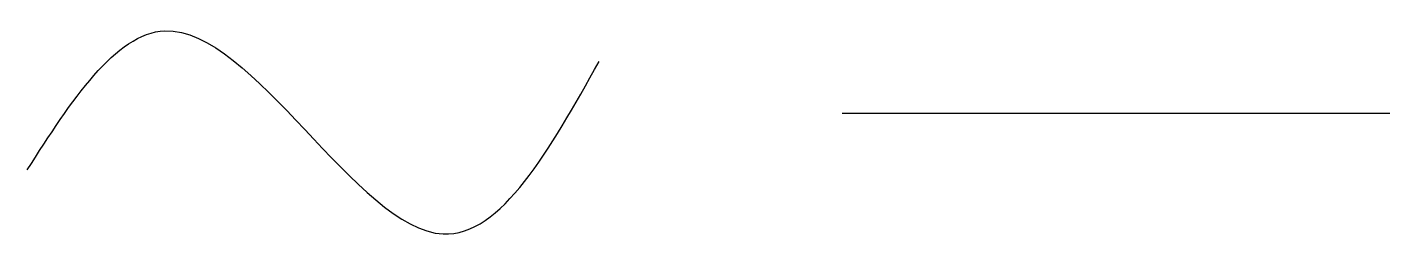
# Model space of a CAD drawing. Header units: millimetres. Extents: x 101 to 579, y 116 to 189.
import ezdxf

# ---------------------------------------------------------------- set-up
doc = ezdxf.new("R2010")
doc.units = ezdxf.units.MM

msp = doc.modelspace()

# ---------------------------------------------------------------- linework, layer by layer
for points in [[(101.47, 139.13), (149.69, 187.83), (247.2, 116.66), (301.84, 177.13)], [(387.03, 158.93), (578.83, 158.93)]]:
    msp.add_spline(points, degree=3)

doc.saveas('drawing.dxf')
